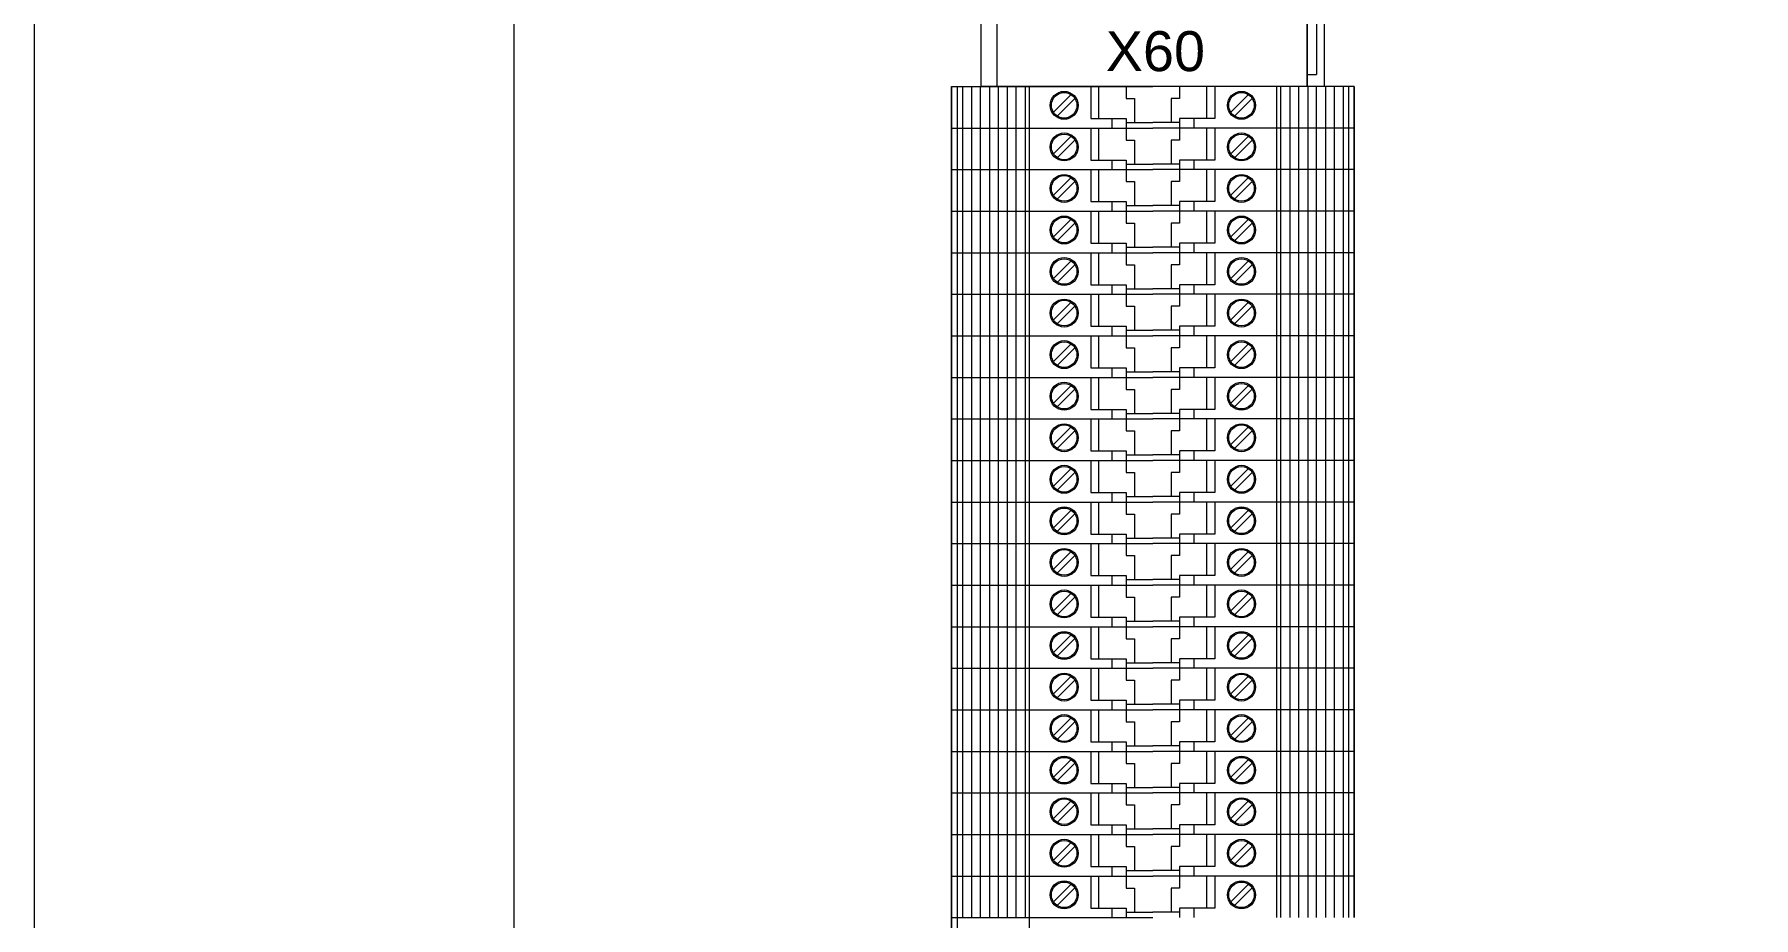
# Model space of a CAD drawing. Header units: millimetres. Extents: x -5035 to 14510, y -7775 to 12.
# Drawn here: x 1089.2 to 1304.4, y -2567.3 to -2456.8 of the extents above; entities that cross this region are included whole.
import ezdxf
from ezdxf.enums import TextEntityAlignment as Align

# ---------------------------------------------------------------- set-up
doc = ezdxf.new("R2010")
doc.units = ezdxf.units.MM
doc.layers.add('eProC - L2', color=41, linetype='Continuous', lineweight=20)
doc.styles.get("Standard").update_dxf_attribs({"font": 'arial.ttf'})

# ---------------------------------------------------------------- blocks, each defined once
blk = doc.blocks.new('eProC_Z_EK1+I-RE1')
at = {"layer": 'eProC - L2'}
for p, q in [((0, 0), (0, -20.65)), ((10, 0), (0, 0)), ((10, 0), (10, -43)), ((0, -1), (8.5, -1)), ((8.5, -2.2), (8.5, -1)), ((10, -2.2), (0, -2.2)), ((0, -4.2), (1, -4.2)), ((1, -4.59), (0, -4.59)), ((1, -5.09), (0, -5.09)), ((1, -5.84), (0, -5.84)), ((1, -6.11), (0, -6.11)), ((1, -7.21), (0, -7.21)), ((1, -7.49), (0, -7.49)), ((1, -8.99), (0, -8.99)), ((1, -9.26), (0, -9.26)), ((1, -10.36), (0, -10.36)), ((1, -10.64), (0, -10.64)), ((1, -12.14), (0, -12.14)), ((1, -12.42), (0, -12.42)), ((1, -13.52), (0, -13.52)), ((1, -13.79), (0, -13.79)), ((1, -15.29), (0, -15.29)), ((1, -15.57), (0, -15.57)), ((1, -16.67), (0, -16.67)), ((1, -16.94), (0, -16.94)), ((1, -17.69), (0, -17.69)), ((1, -18.19), (0, -18.19)), ((0, -20.65), (1, -20.65)), ((1, -26.45), (1, -20.65)), ((0, -26.45), (0, -43)), ((0, -26.45), (1, -26.45)), ((10, -41), (0, -41)), ((10, -43), (0, -43))]:
    blk.add_line(p, q, dxfattribs=at)
blk.add_lwpolyline([(10, -41), (1, -41), (1, -2.2), (10, -2.2)], close=True, dxfattribs=at)
blk.add_attdef('XXXX.X', text='', height=5, rotation=90, dxfattribs=at).set_placement((8.07, -21.18), align=Align.CENTER)

msp = doc.modelspace()

# ---------------------------------------------------------------- linework, layer by layer
at = {"layer": 'eProC - L2'}
for p, q in [((1204.01, -2463.33), (1229.21, -2463.33)), ((1204.01, -2468.53), (1204.01, -2463.33)), ((1204.01, -2463.33), (1204.01, -2468.53)), ((1204.72, -2463.33), (1204.72, -2468.53)), ((1205.37, -2463.33), (1205.37, -2468.53)), ((1206.53, -2463.33), (1206.53, -2468.53)), ((1207.6, -2463.33), (1207.6, -2468.53)), ((1208.76, -2463.33), (1208.76, -2468.53)), ((1209.83, -2463.33), (1209.83, -2468.53)), ((1210.99, -2463.33), (1210.99, -2468.53)), ((1212.05, -2463.33), (1212.05, -2468.53)), ((1213.22, -2463.33), (1213.22, -2468.53)), ((1213.72, -2463.33), (1213.72, -2468.53)), ((1221.46, -2463.33), (1221.46, -2467.33)), ((1222.46, -2467.33), (1222.46, -2463.33)), ((1225.86, -2463.33), (1225.86, -2464.83)), ((1254.41, -2463.33), (1229.21, -2463.33)), ((1232.56, -2463.33), (1232.56, -2464.83)), ((1235.96, -2467.33), (1235.96, -2463.33)), ((1236.96, -2463.33), (1236.96, -2467.33)), ((1244.7, -2463.33), (1244.7, -2468.53)), ((1245.21, -2463.33), (1245.21, -2468.53)), ((1246.37, -2463.33), (1246.37, -2468.53)), ((1247.43, -2463.33), (1247.43, -2468.53)), ((1248.6, -2463.33), (1248.6, -2468.53)), ((1249.66, -2463.33), (1249.66, -2468.53)), ((1250.82, -2463.33), (1250.82, -2468.53)), ((1251.89, -2463.33), (1251.89, -2468.53)), ((1253.05, -2463.33), (1253.05, -2468.53)), ((1253.7, -2463.33), (1253.7, -2468.53)), ((1254.41, -2468.53), (1254.41, -2463.33)), ((1254.41, -2463.33), (1254.41, -2468.53)), ((1218.97, -2464.33), (1216.76, -2466.54)), ((1219.46, -2464.82), (1217.25, -2467.03)), ((1225.86, -2464.83), (1226.91, -2464.83)), ((1226.91, -2464.83), (1226.91, -2467.83)), ((1231.51, -2464.83), (1231.51, -2467.83)), ((1232.56, -2464.83), (1231.51, -2464.83)), ((1241.17, -2464.33), (1238.96, -2466.54)), ((1241.66, -2464.82), (1239.45, -2467.03)), ((1221.46, -2467.33), (1225.86, -2467.33)), ((1224.06, -2467.33), (1224.06, -2468.53)), ((1225.86, -2467.33), (1225.86, -2468.53)), ((1225.86, -2467.83), (1229.21, -2467.83)), ((1232.56, -2467.83), (1229.21, -2467.83)), ((1236.96, -2467.33), (1232.56, -2467.33)), ((1232.56, -2467.33), (1232.56, -2468.53)), ((1234.36, -2467.33), (1234.36, -2468.53)), ((1204.01, -2468.53), (1229.21, -2468.53)), ((1204.01, -2473.73), (1204.01, -2468.53)), ((1204.01, -2468.53), (1204.01, -2473.73)), ((1204.01, -2468.53), (1229.21, -2468.53)), ((1204.72, -2468.53), (1204.72, -2473.73)), ((1205.37, -2468.53), (1205.37, -2473.73)), ((1206.53, -2468.53), (1206.53, -2473.73)), ((1207.6, -2468.53), (1207.6, -2473.73)), ((1208.76, -2468.53), (1208.76, -2473.73)), ((1209.83, -2468.53), (1209.83, -2473.73)), ((1210.99, -2468.53), (1210.99, -2473.73)), ((1212.05, -2468.53), (1212.05, -2473.73)), ((1213.22, -2468.53), (1213.22, -2473.73)), ((1213.72, -2468.53), (1213.72, -2473.73)), ((1218.97, -2469.53), (1216.76, -2471.74)), ((1219.46, -2470.02), (1217.25, -2472.23)), ((1221.46, -2468.53), (1221.46, -2472.53)), ((1222.46, -2472.53), (1222.46, -2468.53)), ((1225.86, -2468.53), (1225.86, -2470.03)), ((1225.86, -2470.03), (1226.91, -2470.03)), ((1226.91, -2470.03), (1226.91, -2473.03)), ((1254.41, -2468.53), (1229.21, -2468.53)), ((1254.41, -2468.53), (1229.21, -2468.53)), ((1231.51, -2470.03), (1231.51, -2473.03)), ((1232.56, -2470.03), (1231.51, -2470.03)), ((1232.56, -2468.53), (1232.56, -2470.03)), ((1235.96, -2472.53), (1235.96, -2468.53)), ((1236.96, -2468.53), (1236.96, -2472.53)), ((1241.17, -2469.53), (1238.96, -2471.74)), ((1241.66, -2470.02), (1239.45, -2472.23)), ((1244.7, -2468.53), (1244.7, -2473.73)), ((1245.21, -2468.53), (1245.21, -2473.73)), ((1246.37, -2468.53), (1246.37, -2473.73)), ((1247.43, -2468.53), (1247.43, -2473.73)), ((1248.6, -2468.53), (1248.6, -2473.73)), ((1249.66, -2468.53), (1249.66, -2473.73)), ((1250.82, -2468.53), (1250.82, -2473.73)), ((1251.89, -2468.53), (1251.89, -2473.73)), ((1253.05, -2468.53), (1253.05, -2473.73)), ((1253.7, -2468.53), (1253.7, -2473.73)), ((1254.41, -2473.73), (1254.41, -2468.53)), ((1254.41, -2468.53), (1254.41, -2473.73)), ((1221.46, -2472.53), (1225.86, -2472.53)), ((1224.06, -2472.53), (1224.06, -2473.73)), ((1225.86, -2472.53), (1225.86, -2473.73)), ((1236.96, -2472.53), (1232.56, -2472.53)), ((1232.56, -2472.53), (1232.56, -2473.73)), ((1234.36, -2472.53), (1234.36, -2473.73)), ((1204.01, -2473.73), (1229.21, -2473.73)), ((1204.01, -2478.93), (1204.01, -2473.73)), ((1204.01, -2473.73), (1204.01, -2478.93)), ((1204.01, -2473.73), (1229.21, -2473.73)), ((1204.72, -2473.73), (1204.72, -2478.93)), ((1205.37, -2473.73), (1205.37, -2478.93)), ((1206.53, -2473.73), (1206.53, -2478.93)), ((1207.6, -2473.73), (1207.6, -2478.93)), ((1208.76, -2473.73), (1208.76, -2478.93)), ((1209.83, -2473.73), (1209.83, -2478.93)), ((1210.99, -2473.73), (1210.99, -2478.93)), ((1212.05, -2473.73), (1212.05, -2478.93)), ((1213.22, -2473.73), (1213.22, -2478.93)), ((1213.72, -2473.73), (1213.72, -2478.93)), ((1218.97, -2474.73), (1216.76, -2476.94)), ((1221.46, -2473.73), (1221.46, -2477.73)), ((1222.46, -2477.73), (1222.46, -2473.73)), ((1225.86, -2473.03), (1229.21, -2473.03)), ((1225.86, -2473.73), (1225.86, -2475.23)), ((1232.56, -2473.03), (1229.21, -2473.03)), ((1254.41, -2473.73), (1229.21, -2473.73)), ((1254.41, -2473.73), (1229.21, -2473.73)), ((1232.56, -2473.73), (1232.56, -2475.23)), ((1235.96, -2477.73), (1235.96, -2473.73)), ((1236.96, -2473.73), (1236.96, -2477.73)), ((1241.17, -2474.73), (1238.96, -2476.94)), ((1244.7, -2473.73), (1244.7, -2478.93)), ((1245.21, -2473.73), (1245.21, -2478.93)), ((1246.37, -2473.73), (1246.37, -2478.93)), ((1247.43, -2473.73), (1247.43, -2478.93)), ((1248.6, -2473.73), (1248.6, -2478.93)), ((1249.66, -2473.73), (1249.66, -2478.93)), ((1250.82, -2473.73), (1250.82, -2478.93)), ((1251.89, -2473.73), (1251.89, -2478.93)), ((1253.05, -2473.73), (1253.05, -2478.93)), ((1253.7, -2473.73), (1253.7, -2478.93)), ((1254.41, -2478.93), (1254.41, -2473.73)), ((1254.41, -2473.73), (1254.41, -2478.93)), ((1219.46, -2475.22), (1217.25, -2477.43)), ((1225.86, -2475.23), (1226.91, -2475.23)), ((1226.91, -2475.23), (1226.91, -2478.23)), ((1231.51, -2475.23), (1231.51, -2478.23)), ((1232.56, -2475.23), (1231.51, -2475.23)), ((1241.66, -2475.22), (1239.45, -2477.43)), ((1204.01, -2478.93), (1229.21, -2478.93)), ((1204.01, -2484.13), (1204.01, -2478.93)), ((1204.01, -2478.93), (1204.01, -2484.13)), ((1204.01, -2478.93), (1229.21, -2478.93)), ((1204.72, -2478.93), (1204.72, -2484.13)), ((1205.37, -2478.93), (1205.37, -2484.13)), ((1206.53, -2478.93), (1206.53, -2484.13)), ((1207.6, -2478.93), (1207.6, -2484.13)), ((1208.76, -2478.93), (1208.76, -2484.13)), ((1209.83, -2478.93), (1209.83, -2484.13)), ((1210.99, -2478.93), (1210.99, -2484.13)), ((1212.05, -2478.93), (1212.05, -2484.13)), ((1213.22, -2478.93), (1213.22, -2484.13)), ((1213.72, -2478.93), (1213.72, -2484.13)), ((1221.46, -2477.73), (1225.86, -2477.73)), ((1221.46, -2478.93), (1221.46, -2482.93)), ((1222.46, -2482.93), (1222.46, -2478.93)), ((1224.06, -2477.73), (1224.06, -2478.93)), ((1225.86, -2477.73), (1225.86, -2478.93)), ((1225.86, -2478.23), (1229.21, -2478.23)), ((1225.86, -2478.93), (1225.86, -2480.43)), ((1232.56, -2478.23), (1229.21, -2478.23)), ((1254.41, -2478.93), (1229.21, -2478.93)), ((1254.41, -2478.93), (1229.21, -2478.93)), ((1236.96, -2477.73), (1232.56, -2477.73)), ((1232.56, -2477.73), (1232.56, -2478.93)), ((1232.56, -2478.93), (1232.56, -2480.43)), ((1234.36, -2477.73), (1234.36, -2478.93)), ((1235.96, -2482.93), (1235.96, -2478.93)), ((1236.96, -2478.93), (1236.96, -2482.93)), ((1244.7, -2478.93), (1244.7, -2484.13)), ((1245.21, -2478.93), (1245.21, -2484.13)), ((1246.37, -2478.93), (1246.37, -2484.13)), ((1247.43, -2478.93), (1247.43, -2484.13)), ((1248.6, -2478.93), (1248.6, -2484.13)), ((1249.66, -2478.93), (1249.66, -2484.13)), ((1250.82, -2478.93), (1250.82, -2484.13)), ((1251.89, -2478.93), (1251.89, -2484.13)), ((1253.05, -2478.93), (1253.05, -2484.13)), ((1253.7, -2478.93), (1253.7, -2484.13)), ((1254.41, -2484.13), (1254.41, -2478.93)), ((1254.41, -2478.93), (1254.41, -2484.13)), ((1218.97, -2479.93), (1216.76, -2482.14)), ((1219.46, -2480.42), (1217.25, -2482.63)), ((1225.86, -2480.43), (1226.91, -2480.43)), ((1226.91, -2480.43), (1226.91, -2483.43)), ((1231.51, -2480.43), (1231.51, -2483.43)), ((1232.56, -2480.43), (1231.51, -2480.43)), ((1241.17, -2479.93), (1238.96, -2482.14)), ((1241.66, -2480.42), (1239.45, -2482.63)), ((1221.46, -2482.93), (1225.86, -2482.93)), ((1224.06, -2482.93), (1224.06, -2484.13)), ((1225.86, -2482.93), (1225.86, -2484.13)), ((1236.96, -2482.93), (1232.56, -2482.93)), ((1232.56, -2482.93), (1232.56, -2484.13)), ((1234.36, -2482.93), (1234.36, -2484.13)), ((1204.01, -2484.13), (1229.21, -2484.13)), ((1204.01, -2489.33), (1204.01, -2484.13)), ((1204.01, -2484.13), (1204.01, -2489.33)), ((1204.01, -2484.13), (1229.21, -2484.13)), ((1204.72, -2484.13), (1204.72, -2489.33)), ((1205.37, -2484.13), (1205.37, -2489.33)), ((1206.53, -2484.13), (1206.53, -2489.33)), ((1207.6, -2484.13), (1207.6, -2489.33)), ((1208.76, -2484.13), (1208.76, -2489.33)), ((1209.83, -2484.13), (1209.83, -2489.33)), ((1210.99, -2484.13), (1210.99, -2489.33)), ((1212.05, -2484.13), (1212.05, -2489.33)), ((1213.22, -2484.13), (1213.22, -2489.33)), ((1213.72, -2484.13), (1213.72, -2489.33)), ((1218.97, -2485.13), (1216.76, -2487.34)), ((1221.46, -2484.13), (1221.46, -2488.13)), ((1222.46, -2488.13), (1222.46, -2484.13)), ((1225.86, -2483.43), (1229.21, -2483.43)), ((1225.86, -2484.13), (1225.86, -2485.63)), ((1232.56, -2483.43), (1229.21, -2483.43)), ((1254.41, -2484.13), (1229.21, -2484.13)), ((1254.41, -2484.13), (1229.21, -2484.13)), ((1232.56, -2484.13), (1232.56, -2485.63)), ((1235.96, -2488.13), (1235.96, -2484.13)), ((1236.96, -2484.13), (1236.96, -2488.13)), ((1241.17, -2485.13), (1238.96, -2487.34)), ((1244.7, -2484.13), (1244.7, -2489.33)), ((1245.21, -2484.13), (1245.21, -2489.33)), ((1246.37, -2484.13), (1246.37, -2489.33)), ((1247.43, -2484.13), (1247.43, -2489.33)), ((1248.6, -2484.13), (1248.6, -2489.33)), ((1249.66, -2484.13), (1249.66, -2489.33)), ((1250.82, -2484.13), (1250.82, -2489.33)), ((1251.89, -2484.13), (1251.89, -2489.33)), ((1253.05, -2484.13), (1253.05, -2489.33)), ((1253.7, -2484.13), (1253.7, -2489.33)), ((1254.41, -2489.33), (1254.41, -2484.13)), ((1254.41, -2484.13), (1254.41, -2489.33)), ((1219.46, -2485.62), (1217.25, -2487.83)), ((1225.86, -2485.63), (1226.91, -2485.63)), ((1226.91, -2485.63), (1226.91, -2488.63)), ((1231.51, -2485.63), (1231.51, -2488.63)), ((1232.56, -2485.63), (1231.51, -2485.63)), ((1241.66, -2485.62), (1239.45, -2487.83)), ((1204.01, -2489.33), (1229.21, -2489.33)), ((1204.01, -2494.53), (1204.01, -2489.33)), ((1204.01, -2489.33), (1204.01, -2494.53)), ((1204.01, -2489.33), (1229.21, -2489.33)), ((1204.72, -2489.33), (1204.72, -2494.53)), ((1205.37, -2489.33), (1205.37, -2494.53)), ((1206.53, -2489.33), (1206.53, -2494.53)), ((1207.6, -2489.33), (1207.6, -2494.53)), ((1208.76, -2489.33), (1208.76, -2494.53)), ((1209.83, -2489.33), (1209.83, -2494.53)), ((1210.99, -2489.33), (1210.99, -2494.53)), ((1212.05, -2489.33), (1212.05, -2494.53)), ((1213.22, -2489.33), (1213.22, -2494.53)), ((1213.72, -2489.33), (1213.72, -2494.53)), ((1221.46, -2488.13), (1225.86, -2488.13)), ((1221.46, -2489.33), (1221.46, -2493.33)), ((1222.46, -2493.33), (1222.46, -2489.33)), ((1224.06, -2488.13), (1224.06, -2489.33)), ((1225.86, -2488.13), (1225.86, -2489.33)), ((1225.86, -2488.63), (1229.21, -2488.63)), ((1225.86, -2489.33), (1225.86, -2490.83)), ((1232.56, -2488.63), (1229.21, -2488.63)), ((1254.41, -2489.33), (1229.21, -2489.33)), ((1254.41, -2489.33), (1229.21, -2489.33)), ((1236.96, -2488.13), (1232.56, -2488.13)), ((1232.56, -2488.13), (1232.56, -2489.33)), ((1232.56, -2489.33), (1232.56, -2490.83)), ((1234.36, -2488.13), (1234.36, -2489.33)), ((1235.96, -2493.33), (1235.96, -2489.33)), ((1236.96, -2489.33), (1236.96, -2493.33)), ((1244.7, -2489.33), (1244.7, -2494.53)), ((1245.21, -2489.33), (1245.21, -2494.53)), ((1246.37, -2489.33), (1246.37, -2494.53)), ((1247.43, -2489.33), (1247.43, -2494.53)), ((1248.6, -2489.33), (1248.6, -2494.53)), ((1249.66, -2489.33), (1249.66, -2494.53)), ((1250.82, -2489.33), (1250.82, -2494.53)), ((1251.89, -2489.33), (1251.89, -2494.53)), ((1253.05, -2489.33), (1253.05, -2494.53)), ((1253.7, -2489.33), (1253.7, -2494.53)), ((1254.41, -2494.53), (1254.41, -2489.33)), ((1254.41, -2489.33), (1254.41, -2494.53)), ((1218.97, -2490.33), (1216.76, -2492.54)), ((1219.46, -2490.82), (1217.25, -2493.03)), ((1225.86, -2490.83), (1226.91, -2490.83)), ((1226.91, -2490.83), (1226.91, -2493.83)), ((1231.51, -2490.83), (1231.51, -2493.83)), ((1232.56, -2490.83), (1231.51, -2490.83)), ((1241.17, -2490.33), (1238.96, -2492.54)), ((1241.66, -2490.82), (1239.45, -2493.03)), ((1221.46, -2493.33), (1225.86, -2493.33)), ((1224.06, -2493.33), (1224.06, -2494.53)), ((1225.86, -2493.33), (1225.86, -2494.53)), ((1225.86, -2493.83), (1229.21, -2493.83)), ((1232.56, -2493.83), (1229.21, -2493.83)), ((1236.96, -2493.33), (1232.56, -2493.33)), ((1232.56, -2493.33), (1232.56, -2494.53)), ((1234.36, -2493.33), (1234.36, -2494.53)), ((1204.01, -2494.53), (1229.21, -2494.53)), ((1204.01, -2499.73), (1204.01, -2494.53)), ((1204.01, -2494.53), (1204.01, -2499.73)), ((1204.01, -2494.53), (1229.21, -2494.53)), ((1204.72, -2494.53), (1204.72, -2499.73)), ((1205.37, -2494.53), (1205.37, -2499.73)), ((1206.53, -2494.53), (1206.53, -2499.73)), ((1207.6, -2494.53), (1207.6, -2499.73)), ((1208.76, -2494.53), (1208.76, -2499.73)), ((1209.83, -2494.53), (1209.83, -2499.73)), ((1210.99, -2494.53), (1210.99, -2499.73)), ((1212.05, -2494.53), (1212.05, -2499.73)), ((1213.22, -2494.53), (1213.22, -2499.73)), ((1213.72, -2494.53), (1213.72, -2499.73)), ((1218.97, -2495.53), (1216.76, -2497.74)), ((1219.46, -2496.02), (1217.25, -2498.23)), ((1221.46, -2494.53), (1221.46, -2498.53)), ((1222.46, -2498.53), (1222.46, -2494.53)), ((1225.86, -2494.53), (1225.86, -2496.03)), ((1225.86, -2496.03), (1226.91, -2496.03)), ((1226.91, -2496.03), (1226.91, -2499.03)), ((1254.41, -2494.53), (1229.21, -2494.53)), ((1254.41, -2494.53), (1229.21, -2494.53)), ((1231.51, -2496.03), (1231.51, -2499.03)), ((1232.56, -2496.03), (1231.51, -2496.03)), ((1232.56, -2494.53), (1232.56, -2496.03)), ((1235.96, -2498.53), (1235.96, -2494.53)), ((1236.96, -2494.53), (1236.96, -2498.53)), ((1241.17, -2495.53), (1238.96, -2497.74)), ((1241.66, -2496.02), (1239.45, -2498.23)), ((1244.7, -2494.53), (1244.7, -2499.73)), ((1245.21, -2494.53), (1245.21, -2499.73)), ((1246.37, -2494.53), (1246.37, -2499.73)), ((1247.43, -2494.53), (1247.43, -2499.73)), ((1248.6, -2494.53), (1248.6, -2499.73)), ((1249.66, -2494.53), (1249.66, -2499.73)), ((1250.82, -2494.53), (1250.82, -2499.73)), ((1251.89, -2494.53), (1251.89, -2499.73)), ((1253.05, -2494.53), (1253.05, -2499.73)), ((1253.7, -2494.53), (1253.7, -2499.73)), ((1254.41, -2499.73), (1254.41, -2494.53)), ((1254.41, -2494.53), (1254.41, -2499.73)), ((1204.01, -2499.73), (1229.21, -2499.73)), ((1204.01, -2504.93), (1204.01, -2499.73)), ((1204.01, -2499.73), (1204.01, -2504.93)), ((1204.01, -2499.73), (1229.21, -2499.73)), ((1204.72, -2499.73), (1204.72, -2504.93)), ((1205.37, -2499.73), (1205.37, -2504.93)), ((1206.53, -2499.73), (1206.53, -2504.93)), ((1207.6, -2499.73), (1207.6, -2504.93)), ((1208.76, -2499.73), (1208.76, -2504.93)), ((1209.83, -2499.73), (1209.83, -2504.93)), ((1210.99, -2499.73), (1210.99, -2504.93)), ((1212.05, -2499.73), (1212.05, -2504.93)), ((1213.22, -2499.73), (1213.22, -2504.93)), ((1213.72, -2499.73), (1213.72, -2504.93)), ((1221.46, -2498.53), (1225.86, -2498.53)), ((1221.46, -2499.73), (1221.46, -2503.73)), ((1222.46, -2503.73), (1222.46, -2499.73)), ((1224.06, -2498.53), (1224.06, -2499.73)), ((1225.86, -2498.53), (1225.86, -2499.73)), ((1225.86, -2499.03), (1229.21, -2499.03)), ((1225.86, -2499.73), (1225.86, -2501.23)), ((1232.56, -2499.03), (1229.21, -2499.03)), ((1254.41, -2499.73), (1229.21, -2499.73)), ((1254.41, -2499.73), (1229.21, -2499.73)), ((1236.96, -2498.53), (1232.56, -2498.53)), ((1232.56, -2498.53), (1232.56, -2499.73)), ((1232.56, -2499.73), (1232.56, -2501.23)), ((1234.36, -2498.53), (1234.36, -2499.73)), ((1235.96, -2503.73), (1235.96, -2499.73)), ((1236.96, -2499.73), (1236.96, -2503.73)), ((1244.7, -2499.73), (1244.7, -2504.93)), ((1245.21, -2499.73), (1245.21, -2504.93)), ((1246.37, -2499.73), (1246.37, -2504.93)), ((1247.43, -2499.73), (1247.43, -2504.93)), ((1248.6, -2499.73), (1248.6, -2504.93)), ((1249.66, -2499.73), (1249.66, -2504.93)), ((1250.82, -2499.73), (1250.82, -2504.93)), ((1251.89, -2499.73), (1251.89, -2504.93)), ((1253.05, -2499.73), (1253.05, -2504.93)), ((1253.7, -2499.73), (1253.7, -2504.93)), ((1254.41, -2504.93), (1254.41, -2499.73)), ((1254.41, -2499.73), (1254.41, -2504.93)), ((1218.97, -2500.73), (1216.76, -2502.94)), ((1219.46, -2501.22), (1217.25, -2503.43)), ((1225.86, -2501.23), (1226.91, -2501.23)), ((1226.91, -2501.23), (1226.91, -2504.23)), ((1231.51, -2501.23), (1231.51, -2504.23)), ((1232.56, -2501.23), (1231.51, -2501.23)), ((1241.17, -2500.73), (1238.96, -2502.94)), ((1241.66, -2501.22), (1239.45, -2503.43)), ((1221.46, -2503.73), (1225.86, -2503.73)), ((1224.06, -2503.73), (1224.06, -2504.93)), ((1225.86, -2503.73), (1225.86, -2504.93)), ((1225.86, -2504.23), (1229.21, -2504.23)), ((1232.56, -2504.23), (1229.21, -2504.23)), ((1236.96, -2503.73), (1232.56, -2503.73)), ((1232.56, -2503.73), (1232.56, -2504.93)), ((1234.36, -2503.73), (1234.36, -2504.93)), ((1204.01, -2504.93), (1229.21, -2504.93)), ((1204.01, -2504.93), (1229.21, -2504.93)), ((1204.01, -2510.13), (1204.01, -2504.93)), ((1204.01, -2504.93), (1204.01, -2510.13)), ((1204.72, -2504.93), (1204.72, -2510.13)), ((1205.37, -2504.93), (1205.37, -2510.13)), ((1206.53, -2504.93), (1206.53, -2510.13)), ((1207.6, -2504.93), (1207.6, -2510.13)), ((1208.76, -2504.93), (1208.76, -2510.13)), ((1209.83, -2504.93), (1209.83, -2510.13)), ((1210.99, -2504.93), (1210.99, -2510.13)), ((1212.05, -2504.93), (1212.05, -2510.13)), ((1213.22, -2504.93), (1213.22, -2510.13)), ((1213.72, -2504.93), (1213.72, -2510.13)), ((1218.97, -2505.93), (1216.76, -2508.14)), ((1219.46, -2506.42), (1217.25, -2508.63)), ((1221.46, -2504.93), (1221.46, -2508.93)), ((1222.46, -2508.93), (1222.46, -2504.93)), ((1225.86, -2504.93), (1225.86, -2506.43)), ((1225.86, -2506.43), (1226.91, -2506.43)), ((1226.91, -2506.43), (1226.91, -2509.43)), ((1254.41, -2504.93), (1229.21, -2504.93)), ((1254.41, -2504.93), (1229.21, -2504.93)), ((1231.51, -2506.43), (1231.51, -2509.43)), ((1232.56, -2506.43), (1231.51, -2506.43)), ((1232.56, -2504.93), (1232.56, -2506.43)), ((1235.96, -2508.93), (1235.96, -2504.93)), ((1236.96, -2504.93), (1236.96, -2508.93)), ((1241.17, -2505.93), (1238.96, -2508.14)), ((1241.66, -2506.42), (1239.45, -2508.63)), ((1244.7, -2504.93), (1244.7, -2510.13)), ((1245.21, -2504.93), (1245.21, -2510.13)), ((1246.37, -2504.93), (1246.37, -2510.13)), ((1247.43, -2504.93), (1247.43, -2510.13)), ((1248.6, -2504.93), (1248.6, -2510.13)), ((1249.66, -2504.93), (1249.66, -2510.13)), ((1250.82, -2504.93), (1250.82, -2510.13)), ((1251.89, -2504.93), (1251.89, -2510.13)), ((1253.05, -2504.93), (1253.05, -2510.13)), ((1253.7, -2504.93), (1253.7, -2510.13)), ((1254.41, -2510.13), (1254.41, -2504.93)), ((1254.41, -2504.93), (1254.41, -2510.13)), ((1221.46, -2508.93), (1225.86, -2508.93)), ((1224.06, -2508.93), (1224.06, -2510.13)), ((1225.86, -2508.93), (1225.86, -2510.13)), ((1236.96, -2508.93), (1232.56, -2508.93)), ((1232.56, -2508.93), (1232.56, -2510.13)), ((1234.36, -2508.93), (1234.36, -2510.13)), ((1204.01, -2510.13), (1229.21, -2510.13)), ((1204.01, -2515.33), (1204.01, -2510.13)), ((1204.01, -2510.13), (1204.01, -2515.33)), ((1204.01, -2510.13), (1229.21, -2510.13)), ((1204.72, -2510.13), (1204.72, -2515.33)), ((1205.37, -2510.13), (1205.37, -2515.33)), ((1206.53, -2510.13), (1206.53, -2515.33)), ((1207.6, -2510.13), (1207.6, -2515.33)), ((1208.76, -2510.13), (1208.76, -2515.33)), ((1209.83, -2510.13), (1209.83, -2515.33)), ((1210.99, -2510.13), (1210.99, -2515.33)), ((1212.05, -2510.13), (1212.05, -2515.33)), ((1213.22, -2510.13), (1213.22, -2515.33)), ((1213.72, -2510.13), (1213.72, -2515.33)), ((1218.97, -2511.13), (1216.76, -2513.34)), ((1221.46, -2510.13), (1221.46, -2514.13)), ((1222.46, -2514.13), (1222.46, -2510.13)), ((1225.86, -2509.43), (1229.21, -2509.43)), ((1225.86, -2510.13), (1225.86, -2511.63)), ((1232.56, -2509.43), (1229.21, -2509.43)), ((1254.41, -2510.13), (1229.21, -2510.13)), ((1254.41, -2510.13), (1229.21, -2510.13)), ((1232.56, -2510.13), (1232.56, -2511.63)), ((1235.96, -2514.13), (1235.96, -2510.13)), ((1236.96, -2510.13), (1236.96, -2514.13)), ((1241.17, -2511.13), (1238.96, -2513.34)), ((1244.7, -2510.13), (1244.7, -2515.33)), ((1245.21, -2510.13), (1245.21, -2515.33)), ((1246.37, -2510.13), (1246.37, -2515.33)), ((1247.43, -2510.13), (1247.43, -2515.33)), ((1248.6, -2510.13), (1248.6, -2515.33)), ((1249.66, -2510.13), (1249.66, -2515.33)), ((1250.82, -2510.13), (1250.82, -2515.33)), ((1251.89, -2510.13), (1251.89, -2515.33)), ((1253.05, -2510.13), (1253.05, -2515.33)), ((1253.7, -2510.13), (1253.7, -2515.33)), ((1254.41, -2515.33), (1254.41, -2510.13)), ((1254.41, -2510.13), (1254.41, -2515.33)), ((1219.46, -2511.62), (1217.25, -2513.83)), ((1225.86, -2511.63), (1226.91, -2511.63)), ((1226.91, -2511.63), (1226.91, -2514.63)), ((1231.51, -2511.63), (1231.51, -2514.63)), ((1232.56, -2511.63), (1231.51, -2511.63)), ((1241.66, -2511.62), (1239.45, -2513.83)), ((1204.01, -2515.33), (1229.21, -2515.33)), ((1204.01, -2520.53), (1204.01, -2515.33)), ((1204.01, -2515.33), (1204.01, -2520.53)), ((1204.01, -2515.33), (1229.21, -2515.33)), ((1204.72, -2515.33), (1204.72, -2520.53)), ((1205.37, -2515.33), (1205.37, -2520.53)), ((1206.53, -2515.33), (1206.53, -2520.53)), ((1207.6, -2515.33), (1207.6, -2520.53)), ((1208.76, -2515.33), (1208.76, -2520.53)), ((1209.83, -2515.33), (1209.83, -2520.53)), ((1210.99, -2515.33), (1210.99, -2520.53)), ((1212.05, -2515.33), (1212.05, -2520.53)), ((1213.22, -2515.33), (1213.22, -2520.53)), ((1213.72, -2515.33), (1213.72, -2520.53)), ((1221.46, -2514.13), (1225.86, -2514.13)), ((1221.46, -2515.33), (1221.46, -2519.33)), ((1222.46, -2519.33), (1222.46, -2515.33)), ((1224.06, -2514.13), (1224.06, -2515.33)), ((1225.86, -2514.13), (1225.86, -2515.33)), ((1225.86, -2514.63), (1229.21, -2514.63)), ((1225.86, -2515.33), (1225.86, -2516.83)), ((1232.56, -2514.63), (1229.21, -2514.63)), ((1254.41, -2515.33), (1229.21, -2515.33)), ((1254.41, -2515.33), (1229.21, -2515.33)), ((1236.96, -2514.13), (1232.56, -2514.13)), ((1232.56, -2514.13), (1232.56, -2515.33)), ((1232.56, -2515.33), (1232.56, -2516.83)), ((1234.36, -2514.13), (1234.36, -2515.33)), ((1235.96, -2519.33), (1235.96, -2515.33)), ((1236.96, -2515.33), (1236.96, -2519.33)), ((1244.7, -2515.33), (1244.7, -2520.53)), ((1245.21, -2515.33), (1245.21, -2520.53)), ((1246.37, -2515.33), (1246.37, -2520.53)), ((1247.43, -2515.33), (1247.43, -2520.53)), ((1248.6, -2515.33), (1248.6, -2520.53)), ((1249.66, -2515.33), (1249.66, -2520.53)), ((1250.82, -2515.33), (1250.82, -2520.53)), ((1251.89, -2515.33), (1251.89, -2520.53)), ((1253.05, -2515.33), (1253.05, -2520.53)), ((1253.7, -2515.33), (1253.7, -2520.53)), ((1254.41, -2520.53), (1254.41, -2515.33)), ((1254.41, -2515.33), (1254.41, -2520.53)), ((1218.97, -2516.33), (1216.76, -2518.54)), ((1219.46, -2516.82), (1217.25, -2519.03)), ((1225.86, -2516.83), (1226.91, -2516.83)), ((1226.91, -2516.83), (1226.91, -2519.83)), ((1231.51, -2516.83), (1231.51, -2519.83)), ((1232.56, -2516.83), (1231.51, -2516.83)), ((1241.17, -2516.33), (1238.96, -2518.54)), ((1241.66, -2516.82), (1239.45, -2519.03)), ((1221.46, -2519.33), (1225.86, -2519.33)), ((1224.06, -2519.33), (1224.06, -2520.53)), ((1225.86, -2519.33), (1225.86, -2520.53)), ((1225.86, -2519.83), (1229.21, -2519.83)), ((1232.56, -2519.83), (1229.21, -2519.83)), ((1236.96, -2519.33), (1232.56, -2519.33)), ((1232.56, -2519.33), (1232.56, -2520.53)), ((1234.36, -2519.33), (1234.36, -2520.53)), ((1204.01, -2520.53), (1229.21, -2520.53)), ((1204.01, -2525.73), (1204.01, -2520.53)), ((1204.01, -2520.53), (1204.01, -2525.73)), ((1204.01, -2520.53), (1229.21, -2520.53)), ((1204.72, -2520.53), (1204.72, -2525.73)), ((1205.37, -2520.53), (1205.37, -2525.73)), ((1206.53, -2520.53), (1206.53, -2525.73)), ((1207.6, -2520.53), (1207.6, -2525.73)), ((1208.76, -2520.53), (1208.76, -2525.73)), ((1209.83, -2520.53), (1209.83, -2525.73)), ((1210.99, -2520.53), (1210.99, -2525.73)), ((1212.05, -2520.53), (1212.05, -2525.73)), ((1213.22, -2520.53), (1213.22, -2525.73)), ((1213.72, -2520.53), (1213.72, -2525.73)), ((1218.97, -2521.53), (1216.76, -2523.74)), ((1219.46, -2522.02), (1217.25, -2524.23)), ((1221.46, -2520.53), (1221.46, -2524.53)), ((1222.46, -2524.53), (1222.46, -2520.53)), ((1225.86, -2520.53), (1225.86, -2522.03)), ((1225.86, -2522.03), (1226.91, -2522.03)), ((1226.91, -2522.03), (1226.91, -2525.03)), ((1254.41, -2520.53), (1229.21, -2520.53)), ((1254.41, -2520.53), (1229.21, -2520.53)), ((1231.51, -2522.03), (1231.51, -2525.03)), ((1232.56, -2522.03), (1231.51, -2522.03)), ((1232.56, -2520.53), (1232.56, -2522.03)), ((1235.96, -2524.53), (1235.96, -2520.53)), ((1236.96, -2520.53), (1236.96, -2524.53)), ((1241.17, -2521.53), (1238.96, -2523.74)), ((1241.66, -2522.02), (1239.45, -2524.23)), ((1244.7, -2520.53), (1244.7, -2525.73)), ((1245.21, -2520.53), (1245.21, -2525.73)), ((1246.37, -2520.53), (1246.37, -2525.73)), ((1247.43, -2520.53), (1247.43, -2525.73)), ((1248.6, -2520.53), (1248.6, -2525.73)), ((1249.66, -2520.53), (1249.66, -2525.73)), ((1250.82, -2520.53), (1250.82, -2525.73)), ((1251.89, -2520.53), (1251.89, -2525.73)), ((1253.05, -2520.53), (1253.05, -2525.73)), ((1253.7, -2520.53), (1253.7, -2525.73)), ((1254.41, -2525.73), (1254.41, -2520.53)), ((1254.41, -2520.53), (1254.41, -2525.73)), ((1204.01, -2525.73), (1229.21, -2525.73)), ((1204.01, -2530.93), (1204.01, -2525.73)), ((1204.01, -2525.73), (1204.01, -2530.93)), ((1204.01, -2525.73), (1229.21, -2525.73)), ((1204.72, -2525.73), (1204.72, -2530.93)), ((1205.37, -2525.73), (1205.37, -2530.93)), ((1206.53, -2525.73), (1206.53, -2530.93)), ((1207.6, -2525.73), (1207.6, -2530.93)), ((1208.76, -2525.73), (1208.76, -2530.93)), ((1209.83, -2525.73), (1209.83, -2530.93)), ((1210.99, -2525.73), (1210.99, -2530.93)), ((1212.05, -2525.73), (1212.05, -2530.93)), ((1213.22, -2525.73), (1213.22, -2530.93)), ((1213.72, -2525.73), (1213.72, -2530.93)), ((1221.46, -2524.53), (1225.86, -2524.53)), ((1221.46, -2525.73), (1221.46, -2529.73)), ((1222.46, -2529.73), (1222.46, -2525.73)), ((1224.06, -2524.53), (1224.06, -2525.73)), ((1225.86, -2524.53), (1225.86, -2525.73)), ((1225.86, -2525.03), (1229.21, -2525.03)), ((1225.86, -2525.73), (1225.86, -2527.23)), ((1232.56, -2525.03), (1229.21, -2525.03)), ((1254.41, -2525.73), (1229.21, -2525.73)), ((1254.41, -2525.73), (1229.21, -2525.73)), ((1236.96, -2524.53), (1232.56, -2524.53)), ((1232.56, -2524.53), (1232.56, -2525.73)), ((1232.56, -2525.73), (1232.56, -2527.23)), ((1234.36, -2524.53), (1234.36, -2525.73)), ((1235.96, -2529.73), (1235.96, -2525.73)), ((1236.96, -2525.73), (1236.96, -2529.73)), ((1244.7, -2525.73), (1244.7, -2530.93)), ((1245.21, -2525.73), (1245.21, -2530.93)), ((1246.37, -2525.73), (1246.37, -2530.93)), ((1247.43, -2525.73), (1247.43, -2530.93)), ((1248.6, -2525.73), (1248.6, -2530.93)), ((1249.66, -2525.73), (1249.66, -2530.93)), ((1250.82, -2525.73), (1250.82, -2530.93)), ((1251.89, -2525.73), (1251.89, -2530.93)), ((1253.05, -2525.73), (1253.05, -2530.93)), ((1253.7, -2525.73), (1253.7, -2530.93)), ((1254.41, -2530.93), (1254.41, -2525.73)), ((1254.41, -2525.73), (1254.41, -2530.93)), ((1218.97, -2526.73), (1216.76, -2528.94)), ((1219.46, -2527.22), (1217.25, -2529.43)), ((1225.86, -2527.23), (1226.91, -2527.23)), ((1226.91, -2527.23), (1226.91, -2530.23)), ((1231.51, -2527.23), (1231.51, -2530.23)), ((1232.56, -2527.23), (1231.51, -2527.23)), ((1241.17, -2526.73), (1238.96, -2528.94)), ((1241.66, -2527.22), (1239.45, -2529.43)), ((1221.46, -2529.73), (1225.86, -2529.73)), ((1224.06, -2529.73), (1224.06, -2530.93)), ((1225.86, -2529.73), (1225.86, -2530.93)), ((1225.86, -2530.23), (1229.21, -2530.23)), ((1232.56, -2530.23), (1229.21, -2530.23)), ((1236.96, -2529.73), (1232.56, -2529.73)), ((1232.56, -2529.73), (1232.56, -2530.93)), ((1234.36, -2529.73), (1234.36, -2530.93)), ((1204.01, -2530.93), (1229.21, -2530.93)), ((1204.01, -2536.13), (1204.01, -2530.93)), ((1204.01, -2530.93), (1204.01, -2536.13)), ((1204.01, -2530.93), (1229.21, -2530.93)), ((1204.72, -2530.93), (1204.72, -2536.13)), ((1205.37, -2530.93), (1205.37, -2536.13)), ((1206.53, -2530.93), (1206.53, -2536.13)), ((1207.6, -2530.93), (1207.6, -2536.13)), ((1208.76, -2530.93), (1208.76, -2536.13)), ((1209.83, -2530.93), (1209.83, -2536.13)), ((1210.99, -2530.93), (1210.99, -2536.13)), ((1212.05, -2530.93), (1212.05, -2536.13)), ((1213.22, -2530.93), (1213.22, -2536.13)), ((1213.72, -2530.93), (1213.72, -2536.13)), ((1218.97, -2531.93), (1216.76, -2534.14)), ((1219.46, -2532.42), (1217.25, -2534.63)), ((1221.46, -2530.93), (1221.46, -2534.93)), ((1222.46, -2534.93), (1222.46, -2530.93)), ((1225.86, -2530.93), (1225.86, -2532.43)), ((1225.86, -2532.43), (1226.91, -2532.43)), ((1226.91, -2532.43), (1226.91, -2535.43)), ((1254.41, -2530.93), (1229.21, -2530.93)), ((1254.41, -2530.93), (1229.21, -2530.93)), ((1231.51, -2532.43), (1231.51, -2535.43)), ((1232.56, -2532.43), (1231.51, -2532.43)), ((1232.56, -2530.93), (1232.56, -2532.43)), ((1235.96, -2534.93), (1235.96, -2530.93)), ((1236.96, -2530.93), (1236.96, -2534.93)), ((1241.17, -2531.93), (1238.96, -2534.14)), ((1241.66, -2532.42), (1239.45, -2534.63)), ((1244.7, -2530.93), (1244.7, -2536.13)), ((1245.21, -2530.93), (1245.21, -2536.13)), ((1246.37, -2530.93), (1246.37, -2536.13)), ((1247.43, -2530.93), (1247.43, -2536.13)), ((1248.6, -2530.93), (1248.6, -2536.13)), ((1249.66, -2530.93), (1249.66, -2536.13)), ((1250.82, -2530.93), (1250.82, -2536.13)), ((1251.89, -2530.93), (1251.89, -2536.13)), ((1253.05, -2530.93), (1253.05, -2536.13)), ((1253.7, -2530.93), (1253.7, -2536.13)), ((1254.41, -2536.13), (1254.41, -2530.93)), ((1254.41, -2530.93), (1254.41, -2536.13)), ((1221.46, -2534.93), (1225.86, -2534.93)), ((1224.06, -2534.93), (1224.06, -2536.13)), ((1225.86, -2534.93), (1225.86, -2536.13)), ((1236.96, -2534.93), (1232.56, -2534.93)), ((1232.56, -2534.93), (1232.56, -2536.13)), ((1234.36, -2534.93), (1234.36, -2536.13)), ((1204.01, -2536.13), (1229.21, -2536.13)), ((1204.01, -2541.33), (1204.01, -2536.13)), ((1204.01, -2536.13), (1204.01, -2541.33)), ((1204.01, -2536.13), (1229.21, -2536.13)), ((1204.72, -2536.13), (1204.72, -2541.33)), ((1205.37, -2536.13), (1205.37, -2541.33)), ((1206.53, -2536.13), (1206.53, -2541.33)), ((1207.6, -2536.13), (1207.6, -2541.33)), ((1208.76, -2536.13), (1208.76, -2541.33)), ((1209.83, -2536.13), (1209.83, -2541.33)), ((1210.99, -2536.13), (1210.99, -2541.33)), ((1212.05, -2536.13), (1212.05, -2541.33)), ((1213.22, -2536.13), (1213.22, -2541.33)), ((1213.72, -2536.13), (1213.72, -2541.33)), ((1218.97, -2537.13), (1216.76, -2539.34)), ((1221.46, -2536.13), (1221.46, -2540.13)), ((1222.46, -2540.13), (1222.46, -2536.13)), ((1225.86, -2535.43), (1229.21, -2535.43)), ((1225.86, -2536.13), (1225.86, -2537.63)), ((1232.56, -2535.43), (1229.21, -2535.43)), ((1254.41, -2536.13), (1229.21, -2536.13)), ((1254.41, -2536.13), (1229.21, -2536.13)), ((1232.56, -2536.13), (1232.56, -2537.63)), ((1235.96, -2540.13), (1235.96, -2536.13)), ((1236.96, -2536.13), (1236.96, -2540.13)), ((1241.17, -2537.13), (1238.96, -2539.34)), ((1244.7, -2536.13), (1244.7, -2541.33)), ((1245.21, -2536.13), (1245.21, -2541.33)), ((1246.37, -2536.13), (1246.37, -2541.33)), ((1247.43, -2536.13), (1247.43, -2541.33)), ((1248.6, -2536.13), (1248.6, -2541.33)), ((1249.66, -2536.13), (1249.66, -2541.33)), ((1250.82, -2536.13), (1250.82, -2541.33)), ((1251.89, -2536.13), (1251.89, -2541.33)), ((1253.05, -2536.13), (1253.05, -2541.33)), ((1253.7, -2536.13), (1253.7, -2541.33)), ((1254.41, -2541.33), (1254.41, -2536.13)), ((1254.41, -2536.13), (1254.41, -2541.33)), ((1219.46, -2537.62), (1217.25, -2539.83)), ((1225.86, -2537.63), (1226.91, -2537.63)), ((1226.91, -2537.63), (1226.91, -2540.63)), ((1231.51, -2537.63), (1231.51, -2540.63)), ((1232.56, -2537.63), (1231.51, -2537.63)), ((1241.66, -2537.62), (1239.45, -2539.83)), ((1204.01, -2541.33), (1229.21, -2541.33)), ((1204.01, -2546.53), (1204.01, -2541.33)), ((1204.01, -2541.33), (1204.01, -2546.53)), ((1204.01, -2541.33), (1229.21, -2541.33)), ((1204.72, -2541.33), (1204.72, -2546.53)), ((1205.37, -2541.33), (1205.37, -2546.53)), ((1206.53, -2541.33), (1206.53, -2546.53)), ((1207.6, -2541.33), (1207.6, -2546.53)), ((1208.76, -2541.33), (1208.76, -2546.53)), ((1209.83, -2541.33), (1209.83, -2546.53)), ((1210.99, -2541.33), (1210.99, -2546.53)), ((1212.05, -2541.33), (1212.05, -2546.53)), ((1213.22, -2541.33), (1213.22, -2546.53)), ((1213.72, -2541.33), (1213.72, -2546.53)), ((1221.46, -2540.13), (1225.86, -2540.13)), ((1221.46, -2541.33), (1221.46, -2545.33)), ((1222.46, -2545.33), (1222.46, -2541.33)), ((1224.06, -2540.13), (1224.06, -2541.33)), ((1225.86, -2540.13), (1225.86, -2541.33)), ((1225.86, -2540.63), (1229.21, -2540.63)), ((1225.86, -2541.33), (1225.86, -2542.83)), ((1232.56, -2540.63), (1229.21, -2540.63)), ((1254.41, -2541.33), (1229.21, -2541.33)), ((1254.41, -2541.33), (1229.21, -2541.33)), ((1236.96, -2540.13), (1232.56, -2540.13)), ((1232.56, -2540.13), (1232.56, -2541.33)), ((1232.56, -2541.33), (1232.56, -2542.83)), ((1234.36, -2540.13), (1234.36, -2541.33)), ((1235.96, -2545.33), (1235.96, -2541.33)), ((1236.96, -2541.33), (1236.96, -2545.33)), ((1244.7, -2541.33), (1244.7, -2546.53)), ((1245.21, -2541.33), (1245.21, -2546.53)), ((1246.37, -2541.33), (1246.37, -2546.53)), ((1247.43, -2541.33), (1247.43, -2546.53)), ((1248.6, -2541.33), (1248.6, -2546.53)), ((1249.66, -2541.33), (1249.66, -2546.53)), ((1250.82, -2541.33), (1250.82, -2546.53)), ((1251.89, -2541.33), (1251.89, -2546.53)), ((1253.05, -2541.33), (1253.05, -2546.53)), ((1253.7, -2541.33), (1253.7, -2546.53)), ((1254.41, -2546.53), (1254.41, -2541.33)), ((1254.41, -2541.33), (1254.41, -2546.53)), ((1218.97, -2542.33), (1216.76, -2544.54)), ((1219.46, -2542.82), (1217.25, -2545.03)), ((1225.86, -2542.83), (1226.91, -2542.83)), ((1226.91, -2542.83), (1226.91, -2545.83)), ((1231.51, -2542.83), (1231.51, -2545.83)), ((1232.56, -2542.83), (1231.51, -2542.83)), ((1241.17, -2542.33), (1238.96, -2544.54)), ((1241.66, -2542.82), (1239.45, -2545.03)), ((1221.46, -2545.33), (1225.86, -2545.33)), ((1224.06, -2545.33), (1224.06, -2546.53)), ((1225.86, -2545.33), (1225.86, -2546.53)), ((1236.96, -2545.33), (1232.56, -2545.33)), ((1232.56, -2545.33), (1232.56, -2546.53)), ((1234.36, -2545.33), (1234.36, -2546.53)), ((1204.01, -2546.53), (1229.21, -2546.53)), ((1204.01, -2546.53), (1229.21, -2546.53)), ((1204.01, -2551.73), (1204.01, -2546.53)), ((1204.01, -2546.53), (1204.01, -2551.73)), ((1204.72, -2546.53), (1204.72, -2551.73)), ((1205.37, -2546.53), (1205.37, -2551.73)), ((1206.53, -2546.53), (1206.53, -2551.73)), ((1207.6, -2546.53), (1207.6, -2551.73)), ((1208.76, -2546.53), (1208.76, -2551.73)), ((1209.83, -2546.53), (1209.83, -2551.73)), ((1210.99, -2546.53), (1210.99, -2551.73)), ((1212.05, -2546.53), (1212.05, -2551.73)), ((1213.22, -2546.53), (1213.22, -2551.73)), ((1213.72, -2546.53), (1213.72, -2551.73)), ((1218.97, -2547.53), (1216.76, -2549.74)), ((1221.46, -2546.53), (1221.46, -2550.53)), ((1222.46, -2550.53), (1222.46, -2546.53)), ((1225.86, -2545.83), (1229.21, -2545.83)), ((1225.86, -2546.53), (1225.86, -2548.03)), ((1232.56, -2545.83), (1229.21, -2545.83)), ((1254.41, -2546.53), (1229.21, -2546.53)), ((1254.41, -2546.53), (1229.21, -2546.53)), ((1232.56, -2546.53), (1232.56, -2548.03)), ((1235.96, -2550.53), (1235.96, -2546.53)), ((1236.96, -2546.53), (1236.96, -2550.53)), ((1241.17, -2547.53), (1238.96, -2549.74)), ((1244.7, -2546.53), (1244.7, -2551.73)), ((1245.21, -2546.53), (1245.21, -2551.73)), ((1246.37, -2546.53), (1246.37, -2551.73)), ((1247.43, -2546.53), (1247.43, -2551.73)), ((1248.6, -2546.53), (1248.6, -2551.73)), ((1249.66, -2546.53), (1249.66, -2551.73)), ((1250.82, -2546.53), (1250.82, -2551.73)), ((1251.89, -2546.53), (1251.89, -2551.73)), ((1253.05, -2546.53), (1253.05, -2551.73)), ((1253.7, -2546.53), (1253.7, -2551.73)), ((1254.41, -2551.73), (1254.41, -2546.53)), ((1254.41, -2546.53), (1254.41, -2551.73)), ((1219.46, -2548.02), (1217.25, -2550.23)), ((1225.86, -2548.03), (1226.91, -2548.03)), ((1226.91, -2548.03), (1226.91, -2551.03)), ((1231.51, -2548.03), (1231.51, -2551.03)), ((1232.56, -2548.03), (1231.51, -2548.03)), ((1241.66, -2548.02), (1239.45, -2550.23)), ((1204.01, -2551.73), (1229.21, -2551.73)), ((1204.01, -2556.93), (1204.01, -2551.73)), ((1204.01, -2551.73), (1204.01, -2556.93)), ((1204.01, -2551.73), (1229.21, -2551.73)), ((1204.72, -2551.73), (1204.72, -2556.93)), ((1205.37, -2551.73), (1205.37, -2556.93)), ((1206.53, -2551.73), (1206.53, -2556.93)), ((1207.6, -2551.73), (1207.6, -2556.93)), ((1208.76, -2551.73), (1208.76, -2556.93)), ((1209.83, -2551.73), (1209.83, -2556.93)), ((1210.99, -2551.73), (1210.99, -2556.93)), ((1212.05, -2551.73), (1212.05, -2556.93)), ((1213.22, -2551.73), (1213.22, -2556.93)), ((1213.72, -2551.73), (1213.72, -2556.93)), ((1221.46, -2550.53), (1225.86, -2550.53)), ((1221.46, -2551.73), (1221.46, -2555.73)), ((1222.46, -2555.73), (1222.46, -2551.73)), ((1224.06, -2550.53), (1224.06, -2551.73)), ((1225.86, -2550.53), (1225.86, -2551.73)), ((1225.86, -2551.03), (1229.21, -2551.03)), ((1225.86, -2551.73), (1225.86, -2553.23)), ((1232.56, -2551.03), (1229.21, -2551.03)), ((1254.41, -2551.73), (1229.21, -2551.73)), ((1254.41, -2551.73), (1229.21, -2551.73)), ((1236.96, -2550.53), (1232.56, -2550.53)), ((1232.56, -2550.53), (1232.56, -2551.73)), ((1232.56, -2551.73), (1232.56, -2553.23)), ((1234.36, -2550.53), (1234.36, -2551.73)), ((1235.96, -2555.73), (1235.96, -2551.73)), ((1236.96, -2551.73), (1236.96, -2555.73)), ((1244.7, -2551.73), (1244.7, -2556.93)), ((1245.21, -2551.73), (1245.21, -2556.93)), ((1246.37, -2551.73), (1246.37, -2556.93)), ((1247.43, -2551.73), (1247.43, -2556.93)), ((1248.6, -2551.73), (1248.6, -2556.93)), ((1249.66, -2551.73), (1249.66, -2556.93)), ((1250.82, -2551.73), (1250.82, -2556.93)), ((1251.89, -2551.73), (1251.89, -2556.93)), ((1253.05, -2551.73), (1253.05, -2556.93)), ((1253.7, -2551.73), (1253.7, -2556.93)), ((1254.41, -2556.93), (1254.41, -2551.73)), ((1254.41, -2551.73), (1254.41, -2556.93)), ((1218.97, -2552.73), (1216.76, -2554.94)), ((1219.46, -2553.22), (1217.25, -2555.43)), ((1225.86, -2553.23), (1226.91, -2553.23)), ((1226.91, -2553.23), (1226.91, -2556.23)), ((1231.51, -2553.23), (1231.51, -2556.23)), ((1232.56, -2553.23), (1231.51, -2553.23)), ((1241.17, -2552.73), (1238.96, -2554.94)), ((1241.66, -2553.22), (1239.45, -2555.43)), ((1221.46, -2555.73), (1225.86, -2555.73)), ((1224.06, -2555.73), (1224.06, -2556.93)), ((1225.86, -2555.73), (1225.86, -2556.93)), ((1225.86, -2556.23), (1229.21, -2556.23)), ((1232.56, -2556.23), (1229.21, -2556.23)), ((1236.96, -2555.73), (1232.56, -2555.73)), ((1232.56, -2555.73), (1232.56, -2556.93)), ((1234.36, -2555.73), (1234.36, -2556.93)), ((1204.01, -2556.93), (1229.21, -2556.93)), ((1204.01, -2562.13), (1204.01, -2556.93)), ((1204.01, -2556.93), (1204.01, -2562.13)), ((1204.01, -2556.93), (1229.21, -2556.93)), ((1204.72, -2556.93), (1204.72, -2562.13)), ((1205.37, -2556.93), (1205.37, -2562.13)), ((1206.53, -2556.93), (1206.53, -2562.13)), ((1207.6, -2556.93), (1207.6, -2562.13)), ((1208.76, -2556.93), (1208.76, -2562.13)), ((1209.83, -2556.93), (1209.83, -2562.13)), ((1210.99, -2556.93), (1210.99, -2562.13)), ((1212.05, -2556.93), (1212.05, -2562.13)), ((1213.22, -2556.93), (1213.22, -2562.13)), ((1213.72, -2556.93), (1213.72, -2562.13)), ((1218.97, -2557.93), (1216.76, -2560.14)), ((1219.46, -2558.42), (1217.25, -2560.63)), ((1221.46, -2556.93), (1221.46, -2560.93)), ((1222.46, -2560.93), (1222.46, -2556.93)), ((1225.86, -2556.93), (1225.86, -2558.43)), ((1225.86, -2558.43), (1226.91, -2558.43)), ((1226.91, -2558.43), (1226.91, -2561.43)), ((1254.41, -2556.93), (1229.21, -2556.93)), ((1254.41, -2556.93), (1229.21, -2556.93)), ((1231.51, -2558.43), (1231.51, -2561.43)), ((1232.56, -2558.43), (1231.51, -2558.43)), ((1232.56, -2556.93), (1232.56, -2558.43)), ((1235.96, -2560.93), (1235.96, -2556.93)), ((1236.96, -2556.93), (1236.96, -2560.93)), ((1241.17, -2557.93), (1238.96, -2560.14)), ((1241.66, -2558.42), (1239.45, -2560.63)), ((1244.7, -2556.93), (1244.7, -2562.13)), ((1245.21, -2556.93), (1245.21, -2562.13)), ((1246.37, -2556.93), (1246.37, -2562.13)), ((1247.43, -2556.93), (1247.43, -2562.13)), ((1248.6, -2556.93), (1248.6, -2562.13)), ((1249.66, -2556.93), (1249.66, -2562.13)), ((1250.82, -2556.93), (1250.82, -2562.13)), ((1251.89, -2556.93), (1251.89, -2562.13)), ((1253.05, -2556.93), (1253.05, -2562.13)), ((1253.7, -2556.93), (1253.7, -2562.13)), ((1254.41, -2562.13), (1254.41, -2556.93)), ((1254.41, -2556.93), (1254.41, -2562.13)), ((1204.01, -2562.13), (1229.21, -2562.13)), ((1204.01, -2567.33), (1204.01, -2562.13)), ((1204.01, -2562.13), (1204.01, -2567.33)), ((1204.01, -2562.13), (1229.21, -2562.13)), ((1204.72, -2562.13), (1204.72, -2567.33)), ((1205.37, -2562.13), (1205.37, -2567.33)), ((1206.53, -2562.13), (1206.53, -2567.33)), ((1207.6, -2562.13), (1207.6, -2567.33)), ((1208.76, -2562.13), (1208.76, -2567.33)), ((1209.83, -2562.13), (1209.83, -2567.33)), ((1210.99, -2562.13), (1210.99, -2567.33)), ((1212.05, -2562.13), (1212.05, -2567.33)), ((1213.22, -2562.13), (1213.22, -2567.33)), ((1213.72, -2562.13), (1213.72, -2567.33)), ((1221.46, -2560.93), (1225.86, -2560.93)), ((1221.46, -2562.13), (1221.46, -2566.13)), ((1222.46, -2566.13), (1222.46, -2562.13)), ((1224.06, -2560.93), (1224.06, -2562.13)), ((1225.86, -2560.93), (1225.86, -2562.13)), ((1225.86, -2561.43), (1229.21, -2561.43)), ((1225.86, -2562.13), (1225.86, -2563.63)), ((1232.56, -2561.43), (1229.21, -2561.43)), ((1254.41, -2562.13), (1229.21, -2562.13)), ((1254.41, -2562.13), (1229.21, -2562.13)), ((1236.96, -2560.93), (1232.56, -2560.93)), ((1232.56, -2560.93), (1232.56, -2562.13)), ((1232.56, -2562.13), (1232.56, -2563.63)), ((1234.36, -2560.93), (1234.36, -2562.13)), ((1235.96, -2566.13), (1235.96, -2562.13)), ((1236.96, -2562.13), (1236.96, -2566.13)), ((1244.7, -2562.13), (1244.7, -2567.33)), ((1245.21, -2562.13), (1245.21, -2567.33)), ((1246.37, -2562.13), (1246.37, -2567.33)), ((1247.43, -2562.13), (1247.43, -2567.33)), ((1248.6, -2562.13), (1248.6, -2567.33)), ((1249.66, -2562.13), (1249.66, -2567.33)), ((1250.82, -2562.13), (1250.82, -2567.33)), ((1251.89, -2562.13), (1251.89, -2567.33)), ((1253.05, -2562.13), (1253.05, -2567.33)), ((1253.7, -2562.13), (1253.7, -2567.33)), ((1254.41, -2567.33), (1254.41, -2562.13)), ((1254.41, -2562.13), (1254.41, -2567.33)), ((1218.97, -2563.13), (1216.76, -2565.34)), ((1219.46, -2563.62), (1217.25, -2565.83)), ((1225.86, -2563.63), (1226.91, -2563.63)), ((1226.91, -2563.63), (1226.91, -2566.63)), ((1231.51, -2563.63), (1231.51, -2566.63)), ((1232.56, -2563.63), (1231.51, -2563.63)), ((1241.17, -2563.13), (1238.96, -2565.34)), ((1241.66, -2563.62), (1239.45, -2565.83)), ((1204.01, -2567.33), (1229.21, -2567.33)), ((1204.01, -2572.53), (1204.01, -2567.33)), ((1204.01, -2567.33), (1204.01, -2572.53)), ((1204.01, -2567.33), (1229.21, -2567.33)), ((1204.72, -2567.33), (1204.72, -2572.53)), ((1213.72, -2567.33), (1213.72, -2572.53)), ((1221.46, -2566.13), (1225.86, -2566.13)), ((1224.06, -2566.13), (1224.06, -2567.33)), ((1225.86, -2566.13), (1225.86, -2567.33)), ((1225.86, -2566.63), (1229.21, -2566.63)), ((1232.56, -2566.63), (1229.21, -2566.63)), ((1236.96, -2566.13), (1232.56, -2566.13)), ((1232.56, -2566.13), (1232.56, -2567.33)), ((1234.36, -2566.13), (1234.36, -2567.33))]:
    msp.add_line(p, q, dxfattribs=at)
for points in [[(1089.21, -1759.46), (1569.21, -1759.46), (1569.21, -2959.46), (1089.21, -2959.46), (1089.21, -1759.46)], [(1089.21, -2024.46), (1149.21, -2024.46), (1149.21, -2749.46), (1089.21, -2749.46), (1089.21, -2024.46)]]:
    msp.add_lwpolyline(points, dxfattribs=at)
for centre, radius in [((1218.11, -2465.68), 1.75), ((1240.31, -2465.68), 1.75), ((1218.11, -2465.68), 1.6), ((1240.31, -2465.68), 1.6), ((1218.11, -2470.88), 1.75), ((1218.11, -2470.88), 1.6), ((1240.31, -2470.88), 1.75), ((1240.31, -2470.88), 1.6), ((1218.11, -2476.08), 1.75), ((1218.11, -2476.08), 1.6), ((1240.31, -2476.08), 1.75), ((1240.31, -2476.08), 1.6), ((1218.11, -2481.28), 1.75), ((1218.11, -2481.28), 1.6), ((1240.31, -2481.28), 1.75), ((1240.31, -2481.28), 1.6), ((1218.11, -2486.48), 1.75), ((1218.11, -2486.48), 1.6), ((1240.31, -2486.48), 1.75), ((1240.31, -2486.48), 1.6), ((1218.11, -2491.68), 1.75), ((1218.11, -2491.68), 1.6), ((1240.31, -2491.68), 1.75), ((1240.31, -2491.68), 1.6), ((1218.11, -2496.88), 1.75), ((1218.11, -2496.88), 1.6), ((1240.31, -2496.88), 1.75), ((1240.31, -2496.88), 1.6), ((1218.11, -2502.08), 1.75), ((1218.11, -2502.08), 1.6), ((1240.31, -2502.08), 1.75), ((1240.31, -2502.08), 1.6), ((1218.11, -2507.28), 1.75), ((1218.11, -2507.28), 1.6), ((1240.31, -2507.28), 1.75), ((1240.31, -2507.28), 1.6), ((1218.11, -2512.48), 1.75), ((1218.11, -2512.48), 1.6), ((1240.31, -2512.48), 1.75), ((1240.31, -2512.48), 1.6), ((1218.11, -2517.68), 1.75), ((1218.11, -2517.68), 1.6), ((1240.31, -2517.68), 1.75), ((1240.31, -2517.68), 1.6), ((1218.11, -2522.88), 1.75), ((1218.11, -2522.88), 1.6), ((1240.31, -2522.88), 1.75), ((1240.31, -2522.88), 1.6), ((1218.11, -2528.08), 1.75), ((1240.31, -2528.08), 1.75), ((1218.11, -2528.08), 1.6), ((1240.31, -2528.08), 1.6), ((1218.11, -2533.28), 1.75), ((1218.11, -2533.28), 1.6), ((1240.31, -2533.28), 1.75), ((1240.31, -2533.28), 1.6), ((1218.11, -2538.48), 1.75), ((1218.11, -2538.48), 1.6), ((1240.31, -2538.48), 1.75), ((1240.31, -2538.48), 1.6), ((1218.11, -2543.68), 1.75), ((1218.11, -2543.68), 1.6), ((1240.31, -2543.68), 1.75), ((1240.31, -2543.68), 1.6), ((1218.11, -2548.88), 1.75), ((1218.11, -2548.88), 1.6), ((1240.31, -2548.88), 1.75), ((1240.31, -2548.88), 1.6), ((1218.11, -2554.08), 1.75), ((1218.11, -2554.08), 1.6), ((1240.31, -2554.08), 1.75), ((1240.31, -2554.08), 1.6), ((1218.11, -2559.28), 1.75), ((1218.11, -2559.28), 1.6), ((1240.31, -2559.28), 1.75), ((1240.31, -2559.28), 1.6), ((1218.11, -2564.48), 1.75), ((1218.11, -2564.48), 1.6), ((1240.31, -2564.48), 1.75), ((1240.31, -2564.48), 1.6)]:
    msp.add_circle(centre, radius, dxfattribs=at)

# ---------------------------------------------------------------- block references
at = {"color": 4, "rotation": 270}
msp.add_blockref('eProC_Z_EK1+I-RE1', (1250.71, -2453.33), dxfattribs=at).add_auto_attribs({'XXXX.X': 'X60'})

doc.saveas('drawing.dxf')
